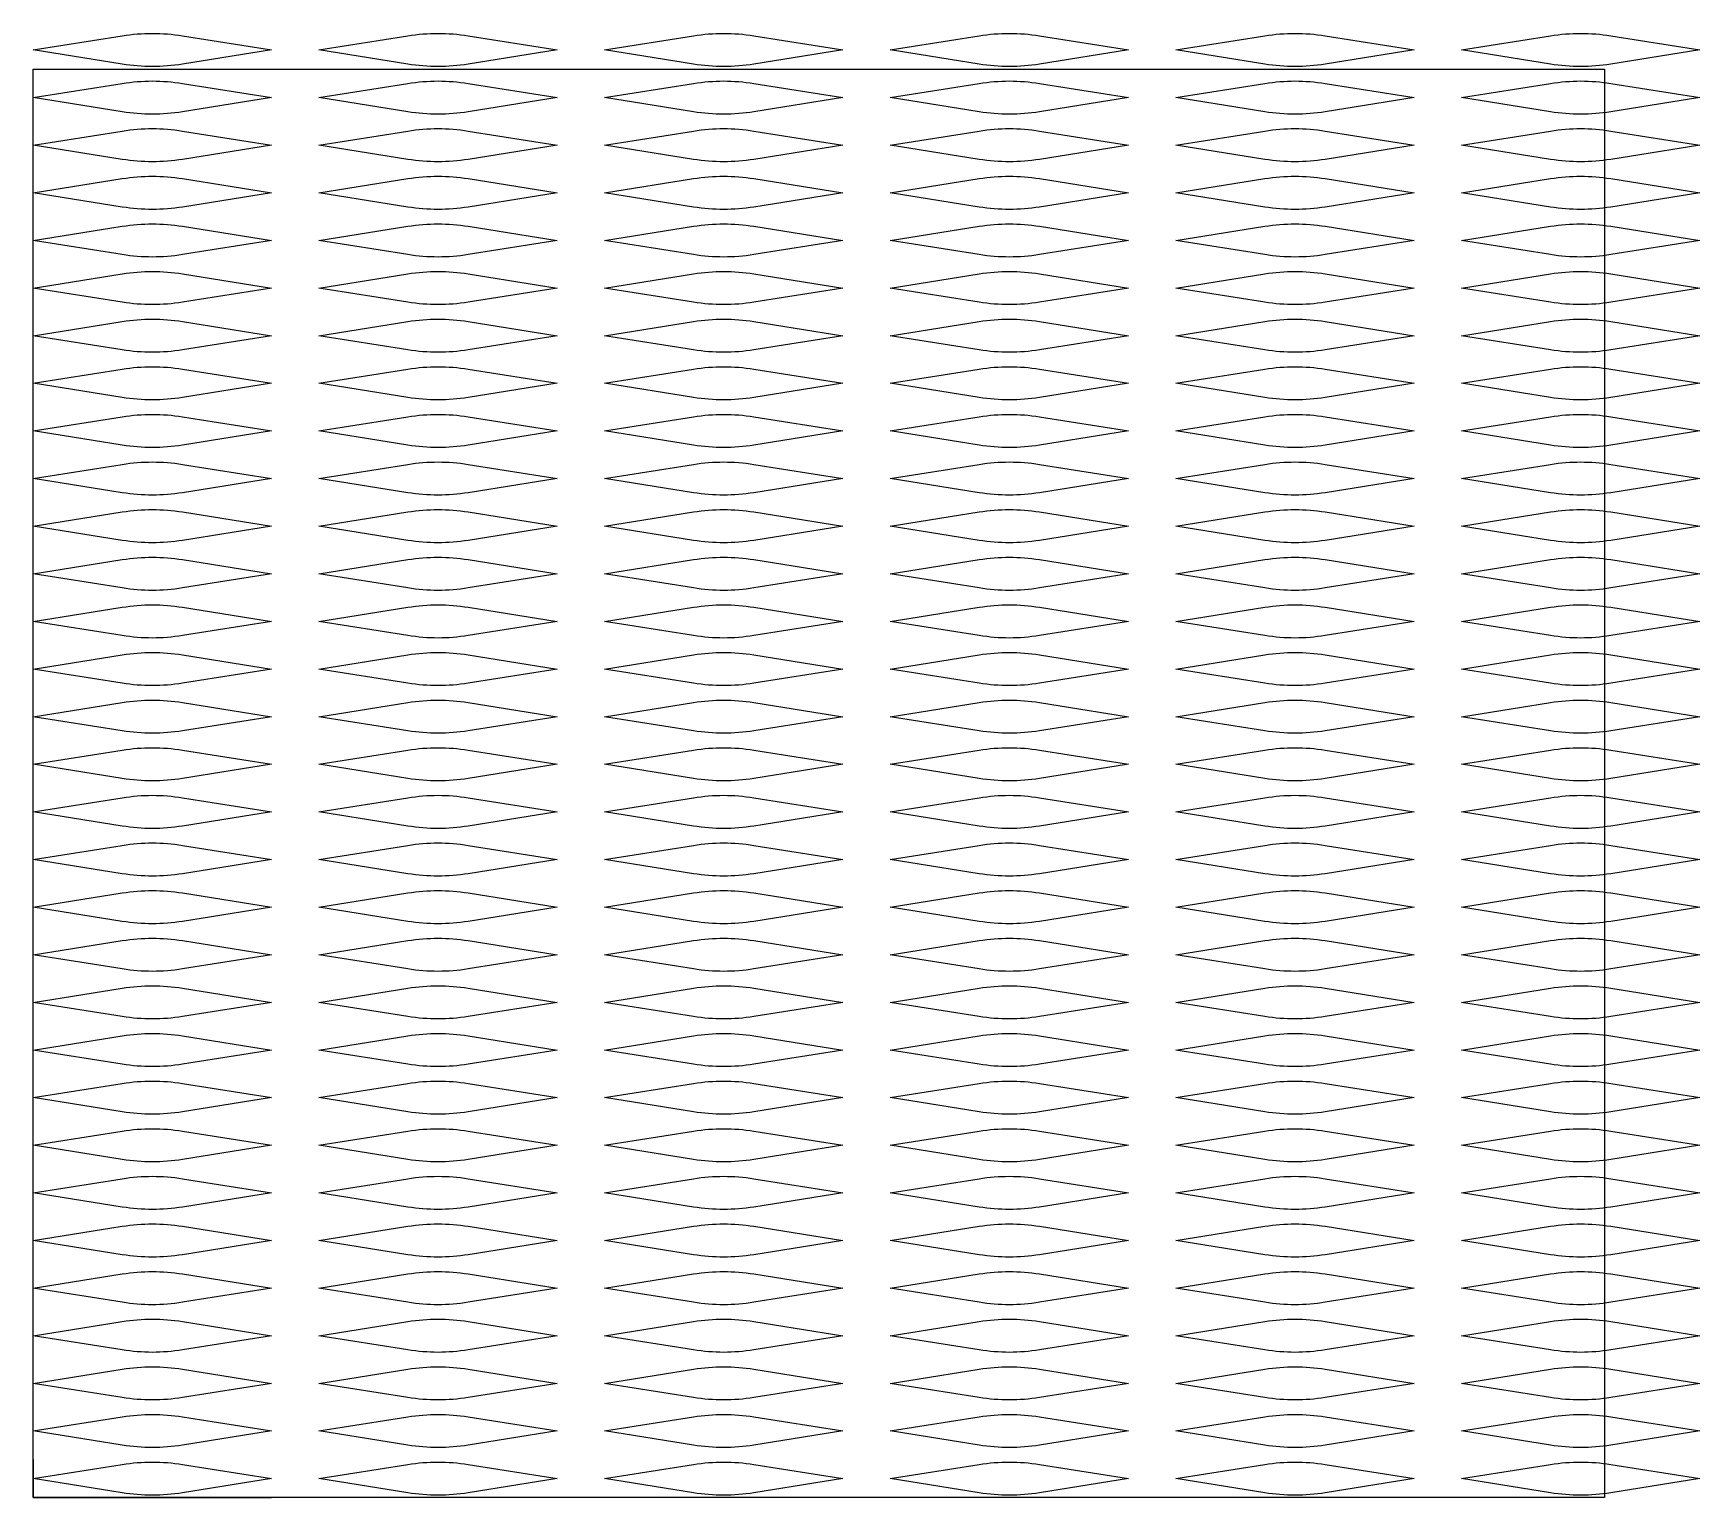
# Model space of a CAD drawing. Header units: millimetres. Extents: x 0 to 175, y 0 to 154.
import ezdxf

# ---------------------------------------------------------------- set-up
doc = ezdxf.new("R2010")
doc.units = ezdxf.units.MM
doc.layers.get('0').update_dxf_attribs({"linetype": 'CONTINUOUS'})

msp = doc.modelspace()

# ---------------------------------------------------------------- linework, layer by layer
for p, q in [((0, 4), (0, 0)), ((0, 0), (25, 0))]:
    msp.add_line(p, q)
for points in [[(15.66, 153.49), (25, 152), (15.66, 150.51, -0.079494), (9.34, 150.51), (0, 152), (9.34, 153.49, -0.079494)], [(45.66, 153.49), (55, 152), (45.66, 150.51, -0.079494), (39.34, 150.51), (30, 152), (39.34, 153.49, -0.079494)], [(75.66, 153.49), (85, 152), (75.66, 150.51, -0.079494), (69.34, 150.51), (60, 152), (69.34, 153.49, -0.079494)], [(105.66, 153.49), (115, 152), (105.66, 150.51, -0.079494), (99.34, 150.51), (90, 152), (99.34, 153.49, -0.079494)], [(135.66, 153.49), (145, 152), (135.66, 150.51, -0.079494), (129.34, 150.51), (120, 152), (129.34, 153.49, -0.079494)], [(165.66, 153.49), (175, 152), (165.66, 150.51, -0.079494), (159.34, 150.51), (150, 152), (159.34, 153.49, -0.079494)], [(15.66, 148.49), (25, 147), (15.66, 145.51, -0.079494), (9.34, 145.51), (0, 147), (9.34, 148.49, -0.079494)], [(45.66, 148.49), (55, 147), (45.66, 145.51, -0.079494), (39.34, 145.51), (30, 147), (39.34, 148.49, -0.079494)], [(75.66, 148.49), (85, 147), (75.66, 145.51, -0.079494), (69.34, 145.51), (60, 147), (69.34, 148.49, -0.079494)], [(105.66, 148.49), (115, 147), (105.66, 145.51, -0.079494), (99.34, 145.51), (90, 147), (99.34, 148.49, -0.079494)], [(135.66, 148.49), (145, 147), (135.66, 145.51, -0.079494), (129.34, 145.51), (120, 147), (129.34, 148.49, -0.079494)], [(165.66, 148.49), (175, 147), (165.66, 145.51, -0.079494), (159.34, 145.51), (150, 147), (159.34, 148.49, -0.079494)], [(15.66, 143.49), (25, 142), (15.66, 140.51, -0.079494), (9.34, 140.51), (0, 142), (9.34, 143.49, -0.079494)], [(45.66, 143.49), (55, 142), (45.66, 140.51, -0.079494), (39.34, 140.51), (30, 142), (39.34, 143.49, -0.079494)], [(75.66, 143.49), (85, 142), (75.66, 140.51, -0.079494), (69.34, 140.51), (60, 142), (69.34, 143.49, -0.079494)], [(105.66, 143.49), (115, 142), (105.66, 140.51, -0.079494), (99.34, 140.51), (90, 142), (99.34, 143.49, -0.079494)], [(135.66, 143.49), (145, 142), (135.66, 140.51, -0.079494), (129.34, 140.51), (120, 142), (129.34, 143.49, -0.079494)], [(165.66, 143.49), (175, 142), (165.66, 140.51, -0.079494), (159.34, 140.51), (150, 142), (159.34, 143.49, -0.079494)], [(15.66, 138.49), (25, 137), (15.66, 135.51, -0.079494), (9.34, 135.51), (0, 137), (9.34, 138.49, -0.079494)], [(45.66, 138.49), (55, 137), (45.66, 135.51, -0.079494), (39.34, 135.51), (30, 137), (39.34, 138.49, -0.079494)], [(75.66, 138.49), (85, 137), (75.66, 135.51, -0.079494), (69.34, 135.51), (60, 137), (69.34, 138.49, -0.079494)], [(105.66, 138.49), (115, 137), (105.66, 135.51, -0.079494), (99.34, 135.51), (90, 137), (99.34, 138.49, -0.079494)], [(135.66, 138.49), (145, 137), (135.66, 135.51, -0.079494), (129.34, 135.51), (120, 137), (129.34, 138.49, -0.079494)], [(165.66, 138.49), (175, 137), (165.66, 135.51, -0.079494), (159.34, 135.51), (150, 137), (159.34, 138.49, -0.079494)], [(15.66, 133.49), (25, 132), (15.66, 130.51, -0.079494), (9.34, 130.51), (0, 132), (9.34, 133.49, -0.079494)], [(45.66, 133.49), (55, 132), (45.66, 130.51, -0.079494), (39.34, 130.51), (30, 132), (39.34, 133.49, -0.079494)], [(75.66, 133.49), (85, 132), (75.66, 130.51, -0.079494), (69.34, 130.51), (60, 132), (69.34, 133.49, -0.079494)], [(105.66, 133.49), (115, 132), (105.66, 130.51, -0.079494), (99.34, 130.51), (90, 132), (99.34, 133.49, -0.079494)], [(135.66, 133.49), (145, 132), (135.66, 130.51, -0.079494), (129.34, 130.51), (120, 132), (129.34, 133.49, -0.079494)], [(165.66, 133.49), (175, 132), (165.66, 130.51, -0.079494), (159.34, 130.51), (150, 132), (159.34, 133.49, -0.079494)], [(15.66, 128.49), (25, 127), (15.66, 125.51, -0.079494), (9.34, 125.51), (0, 127), (9.34, 128.49, -0.079494)], [(45.66, 128.49), (55, 127), (45.66, 125.51, -0.079494), (39.34, 125.51), (30, 127), (39.34, 128.49, -0.079494)], [(75.66, 128.49), (85, 127), (75.66, 125.51, -0.079494), (69.34, 125.51), (60, 127), (69.34, 128.49, -0.079494)], [(105.66, 128.49), (115, 127), (105.66, 125.51, -0.079494), (99.34, 125.51), (90, 127), (99.34, 128.49, -0.079494)], [(135.66, 128.49), (145, 127), (135.66, 125.51, -0.079494), (129.34, 125.51), (120, 127), (129.34, 128.49, -0.079494)], [(165.66, 128.49), (175, 127), (165.66, 125.51, -0.079494), (159.34, 125.51), (150, 127), (159.34, 128.49, -0.079494)], [(15.66, 123.49), (25, 122), (15.66, 120.51, -0.079494), (9.34, 120.51), (0, 122), (9.34, 123.49, -0.079494)], [(45.66, 123.49), (55, 122), (45.66, 120.51, -0.079494), (39.34, 120.51), (30, 122), (39.34, 123.49, -0.079494)], [(75.66, 123.49), (85, 122), (75.66, 120.51, -0.079494), (69.34, 120.51), (60, 122), (69.34, 123.49, -0.079494)], [(105.66, 123.49), (115, 122), (105.66, 120.51, -0.079494), (99.34, 120.51), (90, 122), (99.34, 123.49, -0.079494)], [(135.66, 123.49), (145, 122), (135.66, 120.51, -0.079494), (129.34, 120.51), (120, 122), (129.34, 123.49, -0.079494)], [(165.66, 123.49), (175, 122), (165.66, 120.51, -0.079494), (159.34, 120.51), (150, 122), (159.34, 123.49, -0.079494)], [(15.66, 118.49), (25, 117), (15.66, 115.51, -0.079494), (9.34, 115.51), (0, 117), (9.34, 118.49, -0.079494)], [(45.66, 118.49), (55, 117), (45.66, 115.51, -0.079494), (39.34, 115.51), (30, 117), (39.34, 118.49, -0.079494)], [(75.66, 118.49), (85, 117), (75.66, 115.51, -0.079494), (69.34, 115.51), (60, 117), (69.34, 118.49, -0.079494)], [(105.66, 118.49), (115, 117), (105.66, 115.51, -0.079494), (99.34, 115.51), (90, 117), (99.34, 118.49, -0.079494)], [(135.66, 118.49), (145, 117), (135.66, 115.51, -0.079494), (129.34, 115.51), (120, 117), (129.34, 118.49, -0.079494)], [(165.66, 118.49), (175, 117), (165.66, 115.51, -0.079494), (159.34, 115.51), (150, 117), (159.34, 118.49, -0.079494)], [(15.66, 113.49), (25, 112), (15.66, 110.51, -0.079494), (9.34, 110.51), (0, 112), (9.34, 113.49, -0.079494)], [(45.66, 113.49), (55, 112), (45.66, 110.51, -0.079494), (39.34, 110.51), (30, 112), (39.34, 113.49, -0.079494)], [(75.66, 113.49), (85, 112), (75.66, 110.51, -0.079494), (69.34, 110.51), (60, 112), (69.34, 113.49, -0.079494)], [(105.66, 113.49), (115, 112), (105.66, 110.51, -0.079494), (99.34, 110.51), (90, 112), (99.34, 113.49, -0.079494)], [(135.66, 113.49), (145, 112), (135.66, 110.51, -0.079494), (129.34, 110.51), (120, 112), (129.34, 113.49, -0.079494)], [(165.66, 113.49), (175, 112), (165.66, 110.51, -0.079494), (159.34, 110.51), (150, 112), (159.34, 113.49, -0.079494)], [(15.66, 108.49), (25, 107), (15.66, 105.51, -0.079494), (9.34, 105.51), (0, 107), (9.34, 108.49, -0.079494)], [(45.66, 108.49), (55, 107), (45.66, 105.51, -0.079494), (39.34, 105.51), (30, 107), (39.34, 108.49, -0.079494)], [(75.66, 108.49), (85, 107), (75.66, 105.51, -0.079494), (69.34, 105.51), (60, 107), (69.34, 108.49, -0.079494)], [(105.66, 108.49), (115, 107), (105.66, 105.51, -0.079494), (99.34, 105.51), (90, 107), (99.34, 108.49, -0.079494)], [(135.66, 108.49), (145, 107), (135.66, 105.51, -0.079494), (129.34, 105.51), (120, 107), (129.34, 108.49, -0.079494)], [(165.66, 108.49), (175, 107), (165.66, 105.51, -0.079494), (159.34, 105.51), (150, 107), (159.34, 108.49, -0.079494)], [(15.66, 103.49), (25, 102), (15.66, 100.51, -0.079494), (9.34, 100.51), (0, 102), (9.34, 103.49, -0.079494)], [(45.66, 103.49), (55, 102), (45.66, 100.51, -0.079494), (39.34, 100.51), (30, 102), (39.34, 103.49, -0.079494)], [(75.66, 103.49), (85, 102), (75.66, 100.51, -0.079494), (69.34, 100.51), (60, 102), (69.34, 103.49, -0.079494)], [(105.66, 103.49), (115, 102), (105.66, 100.51, -0.079494), (99.34, 100.51), (90, 102), (99.34, 103.49, -0.079494)], [(135.66, 103.49), (145, 102), (135.66, 100.51, -0.079494), (129.34, 100.51), (120, 102), (129.34, 103.49, -0.079494)], [(165.66, 103.49), (175, 102), (165.66, 100.51, -0.079494), (159.34, 100.51), (150, 102), (159.34, 103.49, -0.079494)], [(15.66, 98.49), (25, 97), (15.66, 95.51, -0.079494), (9.34, 95.51), (0, 97), (9.34, 98.49, -0.079494)], [(45.66, 98.49), (55, 97), (45.66, 95.51, -0.079494), (39.34, 95.51), (30, 97), (39.34, 98.49, -0.079494)], [(75.66, 98.49), (85, 97), (75.66, 95.51, -0.079494), (69.34, 95.51), (60, 97), (69.34, 98.49, -0.079494)], [(105.66, 98.49), (115, 97), (105.66, 95.51, -0.079494), (99.34, 95.51), (90, 97), (99.34, 98.49, -0.079494)], [(135.66, 98.49), (145, 97), (135.66, 95.51, -0.079494), (129.34, 95.51), (120, 97), (129.34, 98.49, -0.079494)], [(165.66, 98.49), (175, 97), (165.66, 95.51, -0.079494), (159.34, 95.51), (150, 97), (159.34, 98.49, -0.079494)], [(15.66, 93.49), (25, 92), (15.66, 90.51, -0.079494), (9.34, 90.51), (0, 92), (9.34, 93.49, -0.079494)], [(45.66, 93.49), (55, 92), (45.66, 90.51, -0.079494), (39.34, 90.51), (30, 92), (39.34, 93.49, -0.079494)], [(75.66, 93.49), (85, 92), (75.66, 90.51, -0.079494), (69.34, 90.51), (60, 92), (69.34, 93.49, -0.079494)], [(105.66, 93.49), (115, 92), (105.66, 90.51, -0.079494), (99.34, 90.51), (90, 92), (99.34, 93.49, -0.079494)], [(135.66, 93.49), (145, 92), (135.66, 90.51, -0.079494), (129.34, 90.51), (120, 92), (129.34, 93.49, -0.079494)], [(165.66, 93.49), (175, 92), (165.66, 90.51, -0.079494), (159.34, 90.51), (150, 92), (159.34, 93.49, -0.079494)], [(15.66, 88.49), (25, 87), (15.66, 85.51, -0.079494), (9.34, 85.51), (0, 87), (9.34, 88.49, -0.079494)], [(45.66, 88.49), (55, 87), (45.66, 85.51, -0.079494), (39.34, 85.51), (30, 87), (39.34, 88.49, -0.079494)], [(75.66, 88.49), (85, 87), (75.66, 85.51, -0.079494), (69.34, 85.51), (60, 87), (69.34, 88.49, -0.079494)], [(105.66, 88.49), (115, 87), (105.66, 85.51, -0.079494), (99.34, 85.51), (90, 87), (99.34, 88.49, -0.079494)], [(135.66, 88.49), (145, 87), (135.66, 85.51, -0.079494), (129.34, 85.51), (120, 87), (129.34, 88.49, -0.079494)], [(165.66, 88.49), (175, 87), (165.66, 85.51, -0.079494), (159.34, 85.51), (150, 87), (159.34, 88.49, -0.079494)], [(15.66, 83.49), (25, 82), (15.66, 80.51, -0.079494), (9.34, 80.51), (0, 82), (9.34, 83.49, -0.079494)], [(45.66, 83.49), (55, 82), (45.66, 80.51, -0.079494), (39.34, 80.51), (30, 82), (39.34, 83.49, -0.079494)], [(75.66, 83.49), (85, 82), (75.66, 80.51, -0.079494), (69.34, 80.51), (60, 82), (69.34, 83.49, -0.079494)], [(105.66, 83.49), (115, 82), (105.66, 80.51, -0.079494), (99.34, 80.51), (90, 82), (99.34, 83.49, -0.079494)], [(135.66, 83.49), (145, 82), (135.66, 80.51, -0.079494), (129.34, 80.51), (120, 82), (129.34, 83.49, -0.079494)], [(165.66, 83.49), (175, 82), (165.66, 80.51, -0.079494), (159.34, 80.51), (150, 82), (159.34, 83.49, -0.079494)], [(15.66, 78.49), (25, 77), (15.66, 75.51, -0.079494), (9.34, 75.51), (0, 77), (9.34, 78.49, -0.079494)], [(45.66, 78.49), (55, 77), (45.66, 75.51, -0.079494), (39.34, 75.51), (30, 77), (39.34, 78.49, -0.079494)], [(75.66, 78.49), (85, 77), (75.66, 75.51, -0.079494), (69.34, 75.51), (60, 77), (69.34, 78.49, -0.079494)], [(105.66, 78.49), (115, 77), (105.66, 75.51, -0.079494), (99.34, 75.51), (90, 77), (99.34, 78.49, -0.079494)], [(135.66, 78.49), (145, 77), (135.66, 75.51, -0.079494), (129.34, 75.51), (120, 77), (129.34, 78.49, -0.079494)], [(165.66, 78.49), (175, 77), (165.66, 75.51, -0.079494), (159.34, 75.51), (150, 77), (159.34, 78.49, -0.079494)], [(15.66, 73.49), (25, 72), (15.66, 70.51, -0.079494), (9.34, 70.51), (0, 72), (9.34, 73.49, -0.079494)], [(45.66, 73.49), (55, 72), (45.66, 70.51, -0.079494), (39.34, 70.51), (30, 72), (39.34, 73.49, -0.079494)], [(75.66, 73.49), (85, 72), (75.66, 70.51, -0.079494), (69.34, 70.51), (60, 72), (69.34, 73.49, -0.079494)], [(105.66, 73.49), (115, 72), (105.66, 70.51, -0.079494), (99.34, 70.51), (90, 72), (99.34, 73.49, -0.079494)], [(135.66, 73.49), (145, 72), (135.66, 70.51, -0.079494), (129.34, 70.51), (120, 72), (129.34, 73.49, -0.079494)], [(165.66, 73.49), (175, 72), (165.66, 70.51, -0.079494), (159.34, 70.51), (150, 72), (159.34, 73.49, -0.079494)], [(15.66, 68.49), (25, 67), (15.66, 65.51, -0.079494), (9.34, 65.51), (0, 67), (9.34, 68.49, -0.079494)], [(45.66, 68.49), (55, 67), (45.66, 65.51, -0.079494), (39.34, 65.51), (30, 67), (39.34, 68.49, -0.079494)], [(75.66, 68.49), (85, 67), (75.66, 65.51, -0.079494), (69.34, 65.51), (60, 67), (69.34, 68.49, -0.079494)], [(105.66, 68.49), (115, 67), (105.66, 65.51, -0.079494), (99.34, 65.51), (90, 67), (99.34, 68.49, -0.079494)], [(135.66, 68.49), (145, 67), (135.66, 65.51, -0.079494), (129.34, 65.51), (120, 67), (129.34, 68.49, -0.079494)], [(165.66, 68.49), (175, 67), (165.66, 65.51, -0.079494), (159.34, 65.51), (150, 67), (159.34, 68.49, -0.079494)], [(15.66, 63.49), (25, 62), (15.66, 60.51, -0.079494), (9.34, 60.51), (0, 62), (9.34, 63.49, -0.079494)], [(45.66, 63.49), (55, 62), (45.66, 60.51, -0.079494), (39.34, 60.51), (30, 62), (39.34, 63.49, -0.079494)], [(75.66, 63.49), (85, 62), (75.66, 60.51, -0.079494), (69.34, 60.51), (60, 62), (69.34, 63.49, -0.079494)], [(105.66, 63.49), (115, 62), (105.66, 60.51, -0.079494), (99.34, 60.51), (90, 62), (99.34, 63.49, -0.079494)], [(135.66, 63.49), (145, 62), (135.66, 60.51, -0.079494), (129.34, 60.51), (120, 62), (129.34, 63.49, -0.079494)], [(165.66, 63.49), (175, 62), (165.66, 60.51, -0.079494), (159.34, 60.51), (150, 62), (159.34, 63.49, -0.079494)], [(15.66, 58.49), (25, 57), (15.66, 55.51, -0.079494), (9.34, 55.51), (0, 57), (9.34, 58.49, -0.079494)], [(45.66, 58.49), (55, 57), (45.66, 55.51, -0.079494), (39.34, 55.51), (30, 57), (39.34, 58.49, -0.079494)], [(75.66, 58.49), (85, 57), (75.66, 55.51, -0.079494), (69.34, 55.51), (60, 57), (69.34, 58.49, -0.079494)], [(105.66, 58.49), (115, 57), (105.66, 55.51, -0.079494), (99.34, 55.51), (90, 57), (99.34, 58.49, -0.079494)], [(135.66, 58.49), (145, 57), (135.66, 55.51, -0.079494), (129.34, 55.51), (120, 57), (129.34, 58.49, -0.079494)], [(165.66, 58.49), (175, 57), (165.66, 55.51, -0.079494), (159.34, 55.51), (150, 57), (159.34, 58.49, -0.079494)], [(15.66, 53.49), (25, 52), (15.66, 50.51, -0.079494), (9.34, 50.51), (0, 52), (9.34, 53.49, -0.079494)], [(45.66, 53.49), (55, 52), (45.66, 50.51, -0.079494), (39.34, 50.51), (30, 52), (39.34, 53.49, -0.079494)], [(75.66, 53.49), (85, 52), (75.66, 50.51, -0.079494), (69.34, 50.51), (60, 52), (69.34, 53.49, -0.079494)], [(105.66, 53.49), (115, 52), (105.66, 50.51, -0.079494), (99.34, 50.51), (90, 52), (99.34, 53.49, -0.079494)], [(135.66, 53.49), (145, 52), (135.66, 50.51, -0.079494), (129.34, 50.51), (120, 52), (129.34, 53.49, -0.079494)], [(165.66, 53.49), (175, 52), (165.66, 50.51, -0.079494), (159.34, 50.51), (150, 52), (159.34, 53.49, -0.079494)], [(15.66, 48.49), (25, 47), (15.66, 45.51, -0.079494), (9.34, 45.51), (0, 47), (9.34, 48.49, -0.079494)], [(45.66, 48.49), (55, 47), (45.66, 45.51, -0.079494), (39.34, 45.51), (30, 47), (39.34, 48.49, -0.079494)], [(75.66, 48.49), (85, 47), (75.66, 45.51, -0.079494), (69.34, 45.51), (60, 47), (69.34, 48.49, -0.079494)], [(105.66, 48.49), (115, 47), (105.66, 45.51, -0.079494), (99.34, 45.51), (90, 47), (99.34, 48.49, -0.079494)], [(135.66, 48.49), (145, 47), (135.66, 45.51, -0.079494), (129.34, 45.51), (120, 47), (129.34, 48.49, -0.079494)], [(165.66, 48.49), (175, 47), (165.66, 45.51, -0.079494), (159.34, 45.51), (150, 47), (159.34, 48.49, -0.079494)], [(15.66, 43.49), (25, 42), (15.66, 40.51, -0.079494), (9.34, 40.51), (0, 42), (9.34, 43.49, -0.079494)], [(45.66, 43.49), (55, 42), (45.66, 40.51, -0.079494), (39.34, 40.51), (30, 42), (39.34, 43.49, -0.079494)], [(75.66, 43.49), (85, 42), (75.66, 40.51, -0.079494), (69.34, 40.51), (60, 42), (69.34, 43.49, -0.079494)], [(105.66, 43.49), (115, 42), (105.66, 40.51, -0.079494), (99.34, 40.51), (90, 42), (99.34, 43.49, -0.079494)], [(135.66, 43.49), (145, 42), (135.66, 40.51, -0.079494), (129.34, 40.51), (120, 42), (129.34, 43.49, -0.079494)], [(165.66, 43.49), (175, 42), (165.66, 40.51, -0.079494), (159.34, 40.51), (150, 42), (159.34, 43.49, -0.079494)], [(15.66, 38.49), (25, 37), (15.66, 35.51, -0.079494), (9.34, 35.51), (0, 37), (9.34, 38.49, -0.079494)], [(45.66, 38.49), (55, 37), (45.66, 35.51, -0.079494), (39.34, 35.51), (30, 37), (39.34, 38.49, -0.079494)], [(75.66, 38.49), (85, 37), (75.66, 35.51, -0.079494), (69.34, 35.51), (60, 37), (69.34, 38.49, -0.079494)], [(105.66, 38.49), (115, 37), (105.66, 35.51, -0.079494), (99.34, 35.51), (90, 37), (99.34, 38.49, -0.079494)], [(135.66, 38.49), (145, 37), (135.66, 35.51, -0.079494), (129.34, 35.51), (120, 37), (129.34, 38.49, -0.079494)], [(165.66, 38.49), (175, 37), (165.66, 35.51, -0.079494), (159.34, 35.51), (150, 37), (159.34, 38.49, -0.079494)], [(15.66, 33.49), (25, 32), (15.66, 30.51, -0.079494), (9.34, 30.51), (0, 32), (9.34, 33.49, -0.079494)], [(45.66, 33.49), (55, 32), (45.66, 30.51, -0.079494), (39.34, 30.51), (30, 32), (39.34, 33.49, -0.079494)], [(75.66, 33.49), (85, 32), (75.66, 30.51, -0.079494), (69.34, 30.51), (60, 32), (69.34, 33.49, -0.079494)], [(105.66, 33.49), (115, 32), (105.66, 30.51, -0.079494), (99.34, 30.51), (90, 32), (99.34, 33.49, -0.079494)], [(135.66, 33.49), (145, 32), (135.66, 30.51, -0.079494), (129.34, 30.51), (120, 32), (129.34, 33.49, -0.079494)], [(165.66, 33.49), (175, 32), (165.66, 30.51, -0.079494), (159.34, 30.51), (150, 32), (159.34, 33.49, -0.079494)], [(15.66, 28.49), (25, 27), (15.66, 25.51, -0.079494), (9.34, 25.51), (0, 27), (9.34, 28.49, -0.079494)], [(45.66, 28.49), (55, 27), (45.66, 25.51, -0.079494), (39.34, 25.51), (30, 27), (39.34, 28.49, -0.079494)], [(75.66, 28.49), (85, 27), (75.66, 25.51, -0.079494), (69.34, 25.51), (60, 27), (69.34, 28.49, -0.079494)], [(105.66, 28.49), (115, 27), (105.66, 25.51, -0.079494), (99.34, 25.51), (90, 27), (99.34, 28.49, -0.079494)], [(135.66, 28.49), (145, 27), (135.66, 25.51, -0.079494), (129.34, 25.51), (120, 27), (129.34, 28.49, -0.079494)], [(165.66, 28.49), (175, 27), (165.66, 25.51, -0.079494), (159.34, 25.51), (150, 27), (159.34, 28.49, -0.079494)], [(15.66, 23.49), (25, 22), (15.66, 20.51, -0.079494), (9.34, 20.51), (0, 22), (9.34, 23.49, -0.079494)], [(45.66, 23.49), (55, 22), (45.66, 20.51, -0.079494), (39.34, 20.51), (30, 22), (39.34, 23.49, -0.079494)], [(75.66, 23.49), (85, 22), (75.66, 20.51, -0.079494), (69.34, 20.51), (60, 22), (69.34, 23.49, -0.079494)], [(105.66, 23.49), (115, 22), (105.66, 20.51, -0.079494), (99.34, 20.51), (90, 22), (99.34, 23.49, -0.079494)], [(135.66, 23.49), (145, 22), (135.66, 20.51, -0.079494), (129.34, 20.51), (120, 22), (129.34, 23.49, -0.079494)], [(165.66, 23.49), (175, 22), (165.66, 20.51, -0.079494), (159.34, 20.51), (150, 22), (159.34, 23.49, -0.079494)], [(15.66, 18.49), (25, 17), (15.66, 15.51, -0.079494), (9.34, 15.51), (0, 17), (9.34, 18.49, -0.079494)], [(45.66, 18.49), (55, 17), (45.66, 15.51, -0.079494), (39.34, 15.51), (30, 17), (39.34, 18.49, -0.079494)], [(75.66, 18.49), (85, 17), (75.66, 15.51, -0.079494), (69.34, 15.51), (60, 17), (69.34, 18.49, -0.079494)], [(105.66, 18.49), (115, 17), (105.66, 15.51, -0.079494), (99.34, 15.51), (90, 17), (99.34, 18.49, -0.079494)], [(135.66, 18.49), (145, 17), (135.66, 15.51, -0.079494), (129.34, 15.51), (120, 17), (129.34, 18.49, -0.079494)], [(165.66, 18.49), (175, 17), (165.66, 15.51, -0.079494), (159.34, 15.51), (150, 17), (159.34, 18.49, -0.079494)], [(15.66, 13.49), (25, 12), (15.66, 10.51, -0.079494), (9.34, 10.51), (0, 12), (9.34, 13.49, -0.079494)], [(45.66, 13.49), (55, 12), (45.66, 10.51, -0.079494), (39.34, 10.51), (30, 12), (39.34, 13.49, -0.079494)], [(75.66, 13.49), (85, 12), (75.66, 10.51, -0.079494), (69.34, 10.51), (60, 12), (69.34, 13.49, -0.079494)], [(105.66, 13.49), (115, 12), (105.66, 10.51, -0.079494), (99.34, 10.51), (90, 12), (99.34, 13.49, -0.079494)], [(135.66, 13.49), (145, 12), (135.66, 10.51, -0.079494), (129.34, 10.51), (120, 12), (129.34, 13.49, -0.079494)], [(165.66, 13.49), (175, 12), (165.66, 10.51, -0.079494), (159.34, 10.51), (150, 12), (159.34, 13.49, -0.079494)], [(15.66, 8.49), (25, 7), (15.66, 5.51, -0.079494), (9.34, 5.51), (0, 7), (9.34, 8.49, -0.079494)], [(45.66, 8.49), (55, 7), (45.66, 5.51, -0.079494), (39.34, 5.51), (30, 7), (39.34, 8.49, -0.079494)], [(75.66, 8.49), (85, 7), (75.66, 5.51, -0.079494), (69.34, 5.51), (60, 7), (69.34, 8.49, -0.079494)], [(105.66, 8.49), (115, 7), (105.66, 5.51, -0.079494), (99.34, 5.51), (90, 7), (99.34, 8.49, -0.079494)], [(135.66, 8.49), (145, 7), (135.66, 5.51, -0.079494), (129.34, 5.51), (120, 7), (129.34, 8.49, -0.079494)], [(165.66, 8.49), (175, 7), (165.66, 5.51, -0.079494), (159.34, 5.51), (150, 7), (159.34, 8.49, -0.079494)], [(0, 2), (9.34, 3.49, -0.079494), (15.66, 3.49), (25, 2), (15.66, 0.51, -0.079494), (9.34, 0.51)], [(45.66, 3.49), (55, 2), (45.66, 0.51, -0.079494), (39.34, 0.51), (30, 2), (39.34, 3.49, -0.079494)], [(75.66, 3.49), (85, 2), (75.66, 0.51, -0.079494), (69.34, 0.51), (60, 2), (69.34, 3.49, -0.079494)], [(105.66, 3.49), (115, 2), (105.66, 0.51, -0.079494), (99.34, 0.51), (90, 2), (99.34, 3.49, -0.079494)], [(135.66, 3.49), (145, 2), (135.66, 0.51, -0.079494), (129.34, 0.51), (120, 2), (129.34, 3.49, -0.079494)], [(165.66, 3.49), (175, 2), (165.66, 0.51, -0.079494), (159.34, 0.51), (150, 2), (159.34, 3.49, -0.079494)]]:
    msp.add_lwpolyline(points, format="xyb", close=True)
msp.add_lwpolyline([(165, 0), (0, 0), (0, 150), (165, 150)], close=True)

doc.saveas('drawing.dxf')
